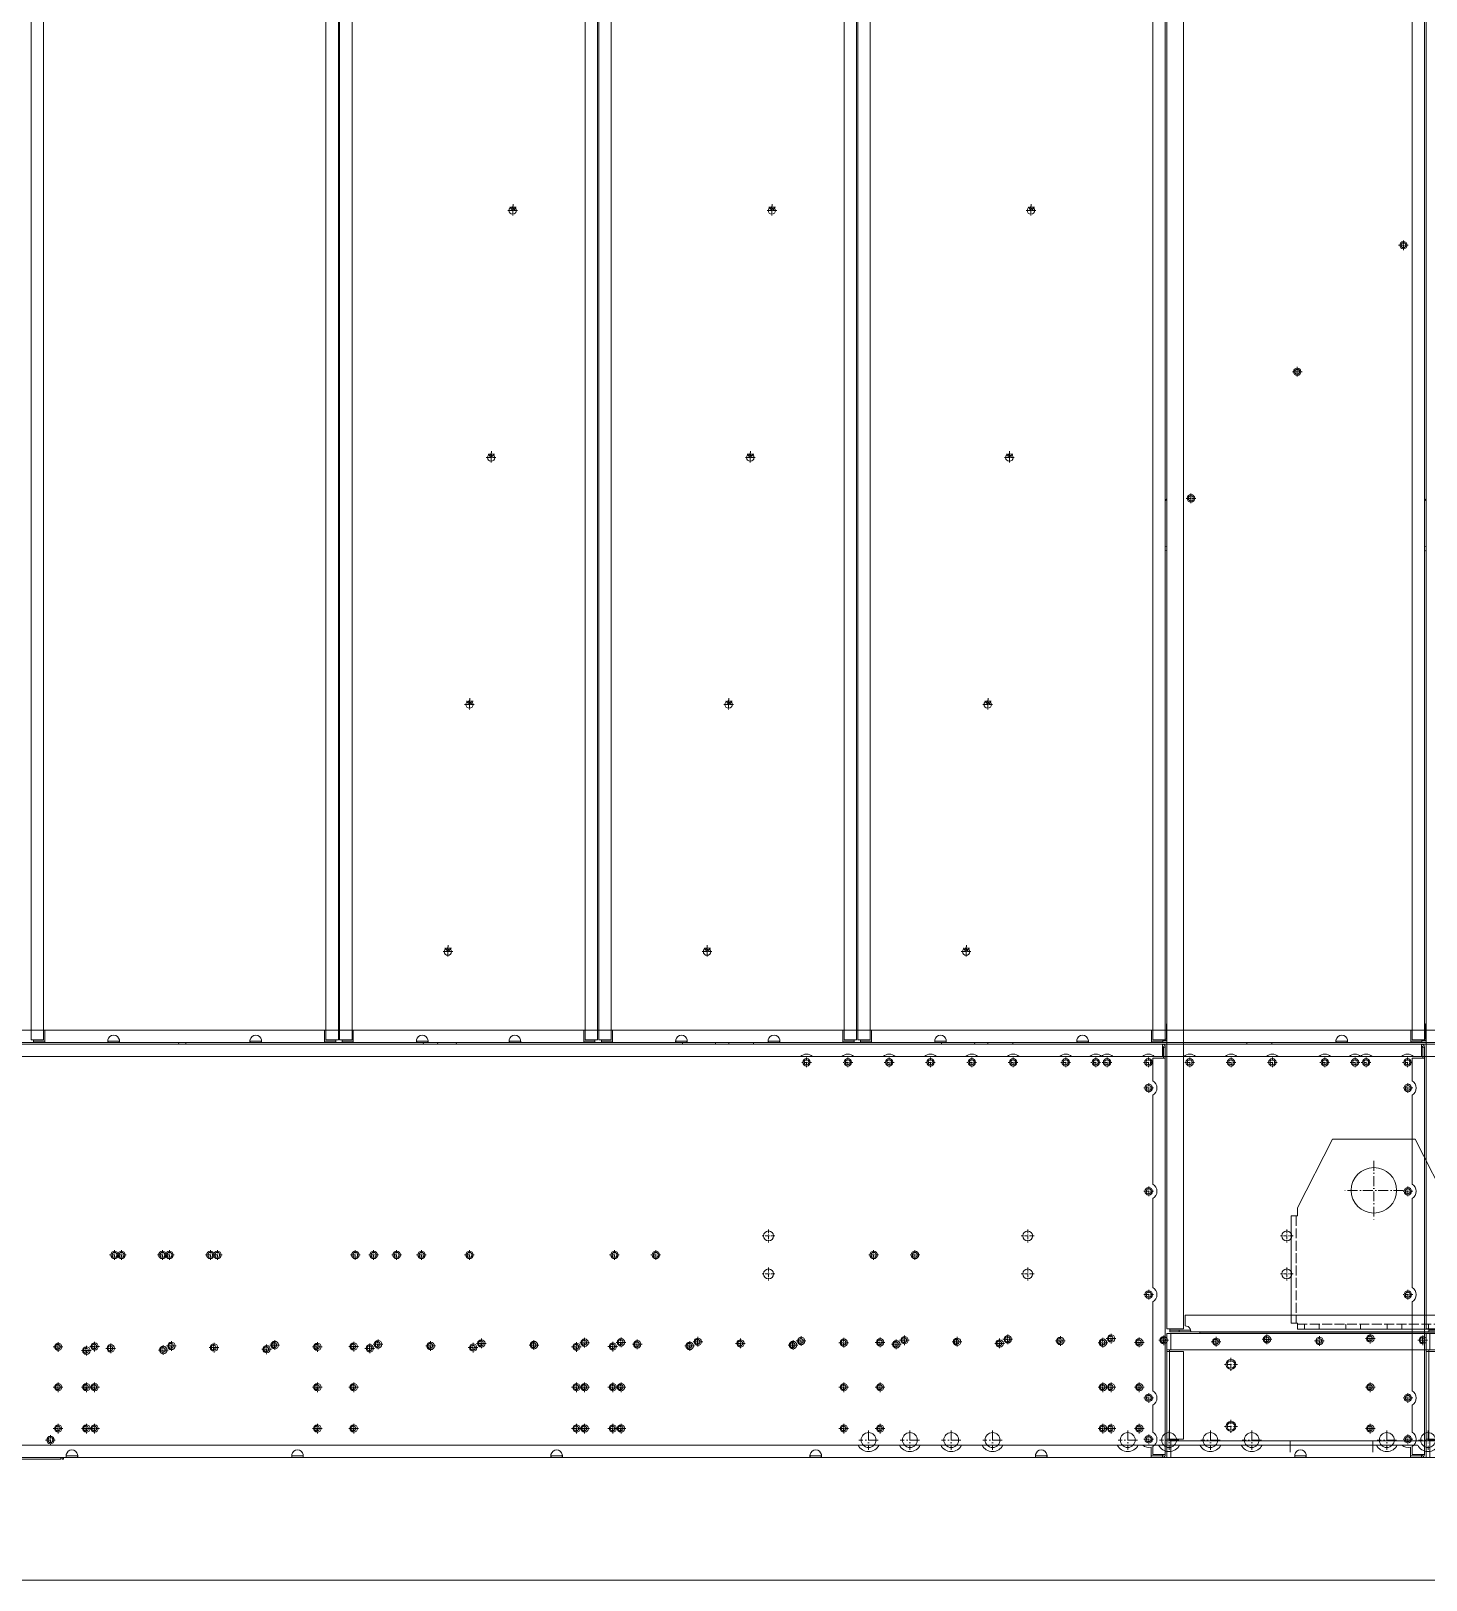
# Model space of a CAD drawing. Header units: millimetres. Extents: x -662849 to 32847, y -140377 to 24217.
# Drawn here: x -652721 to -651033, y -134650 to -132776 of the extents above; entities that cross this region are included whole.
import ezdxf

# ---------------------------------------------------------------- set-up
doc = ezdxf.new("R2010")
doc.units = ezdxf.units.MM
doc.linetypes.add('DASHDOT', pattern=[18.5, 12, -3, 0.5, -3])
doc.linetypes.add('DASHED', pattern=[15, 12, -3])

# ---------------------------------------------------------------- blocks, each defined once
blk = doc.blocks.new('457536')
at = {"color": 7, "lineweight": 5}
for p, q in [((114592.520962, 89152.297332), (114550.020962, 89069.297332)), ((114692.520962, 89152.297332), (114592.520962, 89152.297332)), ((114735.020962, 89069.297332), (114692.520962, 89152.297332)), ((114542.520962, 89059.297332), (114542.520962, 88929.797332)), ((114742.520962, 88929.797332), (114742.520962, 89059.297332)), ((114550.020962, 88922.297332), (114735.020962, 88922.297332))]:
    blk.add_line(p, q, dxfattribs=at)
at = {"color": 7, "linetype": 'DASHDOT', "lineweight": 5}
for p, q in [((114642.520962, 89126.047332), (114642.520962, 89054.547332)), ((114678.270962, 89090.297332), (114606.770962, 89090.297332))]:
    blk.add_line(p, q, dxfattribs=at)
at = {"color": 7, "lineweight": 5, "ltscale": 0.125}
for p, q in [((114550.020962, 89059.297332), (114550.020962, 89069.297332)), ((114735.020962, 89069.297332), (114735.020962, 89059.297332))]:
    blk.add_line(p, q, dxfattribs=at)
at = {"color": 7, "lineweight": 5, "ltscale": 0.09375}
for p, q in [((114542.520962, 89059.297332), (114550.020962, 89059.297332)), ((114742.520962, 89059.297332), (114735.020962, 89059.297332)), ((114550.020962, 88929.797332), (114542.520962, 88929.797332)), ((114550.020962, 88922.297332), (114550.020962, 88929.797332)), ((114735.020962, 88929.797332), (114742.520962, 88929.797332)), ((114735.020962, 88922.297332), (114735.020962, 88929.797332))]:
    blk.add_line(p, q, dxfattribs=at)
at = {"color": 7, "linetype": 'DASHED', "lineweight": 5}
for p, q in [((114548.520962, 89059.297332), (114548.520962, 88929.797332)), ((114736.520962, 88929.797332), (114736.520962, 89059.297332)), ((114550.020962, 88928.297332), (114735.020962, 88928.297332))]:
    blk.add_line(p, q, dxfattribs=at)
at = {"color": 7, "linetype": 'DASHED', "lineweight": 5, "ltscale": 0.075}
for p, q in [((114558.520962, 88928.297332), (114558.520962, 88922.297332)), ((114576.520962, 88928.297332), (114576.520962, 88922.297332)), ((114608.520962, 88928.297332), (114608.520962, 88922.297332)), ((114626.520962, 88928.297332), (114626.520962, 88922.297332)), ((114658.520962, 88928.297332), (114658.520962, 88922.297332)), ((114676.520962, 88928.297332), (114676.520962, 88922.297332)), ((114708.520962, 88928.297332), (114708.520962, 88922.297332)), ((114726.520962, 88928.297332), (114726.520962, 88922.297332))]:
    blk.add_line(p, q, dxfattribs=at)
at = {"color": 7, "lineweight": 5}
blk.add_circle((114642.520962, 89090.297332), 27.5, dxfattribs=at)
blk = doc.blocks.new('1')
at = {"color": 7, "lineweight": 20}
for p, q in [((15747.6, 10057.9), (15747.6, 13498.9)), ((15767.6, 13498.9), (15767.6, 10057.9)), ((13746.1, 13257.3), (13746.1, 10407.5)), ((13761.1, 10407.5), (13761.1, 13257.3)), ((14730.1, 13257.3), (14730.1, 10407.5)), ((14745.1, 10407.5), (14745.1, 13257.3)), ((14746.6, 13257.3), (14746.6, 10407.5)), ((14761.6, 10407.5), (14761.6, 13257.3)), ((15730.6, 13257.3), (15730.6, 10407.5)), ((15745.6, 10407.5), (15745.6, 13257.3)), ((15742.1, 10402.4), (12749.1, 10402.4)), ((14728.5, 10419.4), (13762.7, 10419.4)), ((13762.7, 10404.4), (13839.4, 10404.4)), ((13852.8, 10404.4), (14638.4, 10404.4)), ((14651.8, 10404.4), (14728.5, 10404.4)), ((15729, 10419.4), (14763.2, 10419.4)), ((14763.2, 10404.4), (14839.9, 10404.4)), ((14853.3, 10404.4), (15638.9, 10404.4)), ((15652.3, 10404.4), (15729, 10404.4)), ((15304.4, 10387.4), (12749.1, 10387.4)), ((15354.4, 10387.4), (15318.7, 10387.4)), ((15404.4, 10387.4), (15368.7, 10387.4)), ((15454.4, 10387.4), (15418.7, 10387.4)), ((15504.4, 10387.4), (15468.7, 10387.4)), ((15554.4, 10387.4), (15518.7, 10387.4)), ((15654.4, 10387.4), (15568.7, 10387.4)), ((15742.1, 10387.4), (15668.7, 10387.4)), ((15730.6, 10358.1), (15730.6, 10385.4)), ((15745.6, 9905.9), (15745.6, 10385.4)), ((15730.6, 10233.1), (15730.6, 10340.7)), ((15730.6, 10108.1), (15730.6, 10215.7)), ((15730.6, 9983.1), (15730.6, 10090.7)), ((15769.6, 10074.4), (16223.6, 10074.4)), ((18140.9, 10052.4), (15752.3, 10052.4)), ((16216.6, 10054.4), (15776.6, 10054.4)), ((16937.6, 10054), (15787.6, 10054)), ((15747.6, 10032.4), (18145.6, 10032.4)), ((15747.6, 9924.4), (15747.6, 10030.4)), ((15750.8, 10030.4), (15750.8, 9924.4)), ((15752.3, 10032.4), (18140.9, 10032.4)), ((15767.6, 9924.4), (15767.6, 10030.4)), ((15730.6, 9933.1), (15730.6, 9965.7)), ((15373.9, 9917.4), (13117.2, 9917.4)), ((15423.9, 9917.4), (15399.2, 9917.4)), ((15473.9, 9917.4), (15449.2, 9917.4)), ((15523.9, 9917.4), (15499.2, 9917.4)), ((15718.4, 9917.4), (15549.2, 9917.4)), ((15896.6, 9922.4), (15747.6, 9922.4)), ((18140.9, 9922.4), (15752.3, 9922.4)), ((17896.6, 9922.4), (15996.6, 9922.4)), ((13782.1, 9900.4), (12795.1, 9900.4)), ((13788.8, 9902.4), (12902.3, 9902.4)), ((14688.8, 9902.4), (13802.3, 9902.4)), ((15588.8, 9902.4), (14702.3, 9902.4)), ((15728.6, 9902.4), (15602.3, 9902.4)), ((18145.6, 9902.4), (15747.6, 9902.4)), ((15752.3, 9902.4), (18140.9, 9902.4))]:
    blk.add_line(p, q, dxfattribs=at)
at = {"color": 7, "linetype": 'DASHDOT', "lineweight": 20, "ltscale": 0.195}
for p, q in [((14960.3, 11414.9), (14952.5, 11414.9)), ((14959.9, 11411), (14952.1, 11411)), ((16037.7, 11369.1), (16029.9, 11369.1)), ((15909.1, 11215.9), (15901.3, 11215.9)), ((14934.1, 11116.1), (14926.3, 11116.1)), ((14933.8, 11112.1), (14926, 11112.1)), ((15780.6, 11062.7), (15772.8, 11062.7)), ((14908, 10817.2), (14900.2, 10817.2)), ((14903.7, 10817.1), (14903.7, 10809.3)), ((14904.1, 10821.1), (14904.1, 10813.3)), ((14907.6, 10813.2), (14899.8, 10813.2)), ((14881.5, 10514.4), (14873.7, 10514.4)), ((14881.8, 10518.4), (14874, 10518.4)), ((14877.6, 10518.3), (14877.6, 10510.5)), ((15179.6, 10046.2), (15179.6, 10038.4)), ((15304.6, 10047.2), (15304.6, 10039.4)), ((15429.6, 10048.2), (15429.6, 10040.4)), ((15554.6, 10049.1), (15554.6, 10041.3)), ((15683.5, 10046.2), (15675.7, 10046.2)), ((15679.6, 10050.1), (15679.6, 10042.3)), ((13812.6, 10035.5), (13812.6, 10027.7)), ((13905.6, 10036.2), (13905.6, 10028.4)), ((14030.6, 10037.2), (14030.6, 10029.4)), ((14155.6, 10038.2), (14155.6, 10030.4)), ((14280.6, 10039.1), (14280.6, 10031.3)), ((14405.6, 10040.1), (14405.6, 10032.3)), ((14449.6, 10040.5), (14449.6, 10032.7)), ((14542.6, 10041.2), (14542.6, 10033.4)), ((14667.6, 10042.2), (14667.6, 10034.4)), ((14796.5, 10039.3), (14788.7, 10039.3)), ((14792.6, 10043.2), (14792.6, 10035.4)), ((14917.6, 10044.1), (14917.6, 10036.3)), ((15046.5, 10041.2), (15038.7, 10041.2)), ((15042.6, 10045.1), (15042.6, 10037.3)), ((15090.5, 10041.6), (15082.7, 10041.6)), ((15086.6, 10045.5), (15086.6, 10037.7)), ((15183.5, 10042.3), (15175.7, 10042.3)), ((15308.5, 10043.3), (15300.7, 10043.3)), ((15433.5, 10044.3), (15425.7, 10044.3)), ((15558.5, 10045.2), (15550.7, 10045.2)), ((13812.6, 9991.3), (13812.6, 9983.5)), ((14405.6, 9991.3), (14405.6, 9983.5)), ((14449.6, 9991.3), (14449.6, 9983.5)), ((15042.6, 9991.3), (15042.6, 9983.5)), ((15086.6, 9991.3), (15086.6, 9983.5)), ((15679.6, 9991.3), (15679.6, 9983.5)), ((15046.5, 9987.4), (15038.7, 9987.4)), ((15090.5, 9987.4), (15082.7, 9987.4)), ((15683.5, 9987.4), (15675.7, 9987.4)), ((13812.6, 9941.3), (13812.6, 9933.5)), ((14405.6, 9941.3), (14405.6, 9933.5)), ((14449.6, 9941.3), (14449.6, 9933.5)), ((15046.5, 9937.4), (15038.7, 9937.4)), ((15042.6, 9941.3), (15042.6, 9933.5)), ((15090.5, 9937.4), (15082.7, 9937.4)), ((15086.6, 9941.3), (15086.6, 9933.5)), ((15683.5, 9937.4), (15675.7, 9937.4)), ((15679.6, 9941.3), (15679.6, 9933.5))]:
    blk.add_line(p, q, dxfattribs=at)
at = {"color": 7, "linetype": 'DASHDOT', "lineweight": 20, "ltscale": 0.292499}
for p, q in [((14956, 11416.8), (14956, 11405.1)), ((15905.3, 11221.7), (15905.3, 11210)), ((14929.9, 11118), (14929.9, 11106.3)), ((14877.6, 10520.2), (14877.6, 10508.5)), ((13861.4, 10147.4), (13849.7, 10147.4)), ((13919.4, 10147.4), (13907.7, 10147.4)), ((13977.4, 10147.4), (13965.7, 10147.4)), ((14166.4, 10147.4), (14154.7, 10147.4)), ((14224.4, 10147.4), (14212.7, 10147.4)), ((14282.4, 10147.4), (14270.7, 10147.4)), ((14771.4, 10147.4), (14759.7, 10147.4)), ((13818.9, 10031.6), (13807.2, 10031.6)), ((13911.9, 10032.3), (13900.2, 10032.3)), ((14036.9, 10033.3), (14025.2, 10033.3)), ((14161.9, 10034.3), (14150.2, 10034.3)), ((14286.9, 10035.3), (14275.2, 10035.3)), ((14411.9, 10036.2), (14400.2, 10036.2)), ((14455.9, 10036.6), (14444.2, 10036.6)), ((14548.9, 10037.3), (14537.2, 10037.3)), ((14673.9, 10038.3), (14662.2, 10038.3)), ((13818.9, 9987.4), (13807.2, 9987.4)), ((14411.9, 9987.4), (14400.2, 9987.4)), ((14455.9, 9987.4), (14444.2, 9987.4)), ((13818.9, 9937.4), (13807.2, 9937.4)), ((14411.9, 9937.4), (14400.2, 9937.4)), ((14455.9, 9937.4), (14444.2, 9937.4)), ((13775.4, 9923.4), (13763.7, 9923.4))]:
    blk.add_line(p, q, dxfattribs=at)
at = {"color": 7, "linetype": 'DASHDOT', "lineweight": 20, "ltscale": 0.194998}
for p, q in [((14956, 11414.9), (14956, 11407.1)), ((16033.8, 11373), (16033.8, 11365.2)), ((14929.9, 11116), (14929.9, 11108.2)), ((14930.2, 11120), (14930.2, 11112.2)), ((14284.5, 10035.2), (14276.7, 10035.2))]:
    blk.add_line(p, q, dxfattribs=at)
at = {"color": 7, "linetype": 'DASHDOT', "lineweight": 20, "ltscale": 0.195001}
for p, q in [((14956.4, 11418.8), (14956.4, 11411)), ((15905.2, 11219.8), (15905.2, 11212)), ((15776.7, 11066.6), (15776.7, 11058.8)), ((14877.9, 10522.3), (14877.9, 10514.5)), ((13816.5, 10031.6), (13808.7, 10031.6)), ((13909.5, 10032.3), (13901.7, 10032.3)), ((14034.5, 10033.3), (14026.7, 10033.3)), ((14159.5, 10034.3), (14151.7, 10034.3)), ((14409.5, 10036.2), (14401.7, 10036.2)), ((14453.5, 10036.6), (14445.7, 10036.6)), ((14546.5, 10037.3), (14538.7, 10037.3)), ((14671.5, 10038.3), (14663.7, 10038.3)), ((14921.5, 10040.2), (14913.7, 10040.2)), ((13816.5, 9987.4), (13808.7, 9987.4)), ((14409.5, 9987.4), (14401.7, 9987.4)), ((14453.5, 9987.4), (14445.7, 9987.4)), ((13816.5, 9937.4), (13808.7, 9937.4)), ((14409.5, 9937.4), (14401.7, 9937.4)), ((14453.5, 9937.4), (14445.7, 9937.4))]:
    blk.add_line(p, q, dxfattribs=at)
at = {"color": 7, "linetype": 'DASHDOT', "lineweight": 20, "ltscale": 0.2925}
for p, q in [((14961.9, 11411), (14950.2, 11411)), ((16039.6, 11369.1), (16027.9, 11369.1)), ((15911.1, 11215.9), (15899.4, 11215.9)), ((14935.7, 11112.1), (14924, 11112.1)), ((15782.5, 11062.7), (15770.8, 11062.7)), ((14903.7, 10819.1), (14903.7, 10807.4)), ((14909.6, 10813.3), (14897.9, 10813.3)), ((14883.4, 10514.4), (14871.7, 10514.4)), ((15311.6, 10386.2), (15311.6, 10374.5)), ((15361.6, 10386.2), (15361.6, 10374.5)), ((15411.6, 10386.2), (15411.6, 10374.5)), ((15461.6, 10386.2), (15461.6, 10374.5)), ((15511.6, 10386.2), (15511.6, 10374.5)), ((15561.6, 10386.2), (15561.6, 10374.5)), ((15661.6, 10386.2), (15661.6, 10374.5)), ((15317.4, 10380.4), (15305.7, 10380.4)), ((15367.4, 10380.4), (15355.7, 10380.4)), ((15417.4, 10380.4), (15405.7, 10380.4)), ((15467.4, 10380.4), (15455.7, 10380.4)), ((15517.4, 10380.4), (15505.7, 10380.4)), ((15567.4, 10380.4), (15555.7, 10380.4)), ((15667.4, 10380.4), (15655.7, 10380.4)), ((15731.4, 10349.4), (15719.7, 10349.4)), ((15725.6, 10355.2), (15725.6, 10343.5)), ((15731.4, 10224.4), (15719.7, 10224.4)), ((15725.6, 10230.2), (15725.6, 10218.5)), ((13855.6, 10153.2), (13855.6, 10141.5)), ((13913.6, 10153.2), (13913.6, 10141.5)), ((13971.6, 10153.2), (13971.6, 10141.5)), ((14160.6, 10153.2), (14160.6, 10141.5)), ((14218.6, 10153.2), (14218.6, 10141.5)), ((14276.6, 10153.2), (14276.6, 10141.5)), ((14765.6, 10153.2), (14765.6, 10141.5)), ((14821.4, 10147.4), (14809.7, 10147.4)), ((14815.6, 10153.2), (14815.6, 10141.5)), ((15725.6, 10105.2), (15725.6, 10093.5)), ((15731.4, 10099.4), (15719.7, 10099.4)), ((14918.1, 10046.1), (14918.1, 10034.4)), ((15043.1, 10047), (15043.1, 10035.3)), ((15087.1, 10047.4), (15087.1, 10035.7)), ((15180.1, 10048.1), (15180.1, 10036.4)), ((15305.1, 10049.1), (15305.1, 10037.4)), ((15430.1, 10050.1), (15430.1, 10038.4)), ((15555.1, 10051.1), (15555.1, 10039.4)), ((15685.9, 10046.2), (15674.2, 10046.2)), ((15680.1, 10052), (15680.1, 10040.3)), ((13813.1, 10037.4), (13813.1, 10025.7)), ((13906.1, 10038.1), (13906.1, 10026.4)), ((14031.1, 10039.1), (14031.1, 10027.4)), ((14156.1, 10040.1), (14156.1, 10028.4)), ((14281.1, 10041.1), (14281.1, 10029.4)), ((14406.1, 10042), (14406.1, 10030.3)), ((14450.1, 10042.4), (14450.1, 10030.7)), ((14543.1, 10043.1), (14543.1, 10031.4)), ((14668.1, 10044.1), (14668.1, 10032.4)), ((14798.9, 10039.3), (14787.2, 10039.3)), ((14793.1, 10045.1), (14793.1, 10033.4)), ((14923.9, 10040.3), (14912.2, 10040.3)), ((15048.9, 10041.2), (15037.2, 10041.2)), ((15092.9, 10041.6), (15081.2, 10041.6)), ((15185.9, 10042.3), (15174.2, 10042.3)), ((15310.9, 10043.3), (15299.2, 10043.3)), ((15435.9, 10044.3), (15424.2, 10044.3)), ((15560.9, 10045.3), (15549.2, 10045.3)), ((13813.1, 9993.2), (13813.1, 9981.5)), ((14406.1, 9993.2), (14406.1, 9981.5)), ((14450.1, 9993.2), (14450.1, 9981.5)), ((15043.1, 9993.2), (15043.1, 9981.5)), ((15087.1, 9993.2), (15087.1, 9981.5)), ((15680.1, 9993.2), (15680.1, 9981.5)), ((15048.9, 9987.4), (15037.2, 9987.4)), ((15092.9, 9987.4), (15081.2, 9987.4)), ((15685.9, 9987.4), (15674.2, 9987.4)), ((15731.4, 9974.4), (15719.7, 9974.4)), ((15725.6, 9980.2), (15725.6, 9968.5)), ((13813.1, 9943.2), (13813.1, 9931.5)), ((14406.1, 9943.2), (14406.1, 9931.5)), ((14450.1, 9943.2), (14450.1, 9931.5)), ((15048.9, 9937.4), (15037.2, 9937.4)), ((15043.1, 9943.2), (15043.1, 9931.5)), ((15092.9, 9937.4), (15081.2, 9937.4)), ((15087.1, 9943.2), (15087.1, 9931.5)), ((15685.9, 9937.4), (15674.2, 9937.4)), ((15680.1, 9943.2), (15680.1, 9931.5)), ((13769.6, 9929.2), (13769.6, 9917.5)), ((15731.4, 9924.4), (15719.7, 9924.4)), ((15725.6, 9930.2), (15725.6, 9918.5))]:
    blk.add_line(p, q, dxfattribs=at)
at = {"color": 7, "linetype": 'DASHDOT', "lineweight": 20, "ltscale": 0.292502}
for p, q in [((16033.8, 11374.9), (16033.8, 11363.2)), ((15776.7, 11068.5), (15776.7, 11056.8))]:
    blk.add_line(p, q, dxfattribs=at)
at = {"color": 7, "lineweight": 20, "ltscale": 0.077786}
blk.add_line((15747.6, 11062.3), (15745.6, 11059.9), dxfattribs=at)
at = {"color": 7, "lineweight": 20, "ltscale": 0.05349}
blk.add_line((15745.6, 11005), (15747.6, 11004.3), dxfattribs=at)
blk.add_line((15745.6, 11005), (15747.6, 11004.3), dxfattribs=at)
at = {"color": 7, "lineweight": 20, "ltscale": 0.039896}
blk.add_line((15747.1, 10999.1), (15745.6, 10999.7), dxfattribs=at)
at = {"color": 7, "lineweight": 20, "ltscale": 0.012708}
for p, q in [((15747.1, 10999.1), (15747.6, 10999.1)), ((15747.1, 10426.8), (15747.6, 10426.8)), ((15747.6, 10426.8), (15747.1, 10426.8))]:
    blk.add_line(p, q, dxfattribs=at)
at = {"color": 7, "lineweight": 20, "ltscale": 0.4625}
blk.add_line((15747.1, 10426.8), (15747.1, 10408.3), dxfattribs=at)
blk.add_line((15747.1, 10426.8), (15747.1, 10408.3), dxfattribs=at)
at = {"color": 7, "lineweight": 20, "ltscale": 0.0775}
for p, q in [((13746.1, 10407.5), (13749.2, 10407.5)), ((13762.7, 10404.4), (13762.7, 10407.5)), ((14728.5, 10404.4), (14728.5, 10407.5)), ((14745.1, 10407.5), (14742, 10407.5)), ((14746.6, 10407.5), (14749.7, 10407.5)), ((14763.2, 10404.4), (14763.2, 10407.5)), ((15729, 10404.4), (15729, 10407.5)), ((15745.6, 10407.5), (15742.5, 10407.5))]:
    blk.add_line(p, q, dxfattribs=at)
at = {"color": 7, "lineweight": 20, "ltscale": 0.0375}
for p, q in [((13749.2, 10406), (13749.2, 10407.5)), ((14742, 10406), (14742, 10407.5)), ((14749.7, 10406), (14749.7, 10407.5)), ((15742.5, 10406), (15742.5, 10407.5)), ((15743.6, 10398.9), (15742.1, 10398.9)), ((15751.1, 10056.4), (15751.1, 10057.9)), ((15750.8, 10030.4), (15752.3, 10030.4)), ((15742.1, 9904.4), (15742.1, 9905.9))]:
    blk.add_line(p, q, dxfattribs=at)
at = {"color": 7, "lineweight": 20, "ltscale": 0.2975}
for p, q in [((13749.2, 10407.5), (13761.1, 10407.5)), ((13762.7, 10419.4), (13762.7, 10407.5)), ((14728.5, 10407.5), (14728.5, 10419.4)), ((14730.1, 10407.5), (14742, 10407.5)), ((14749.7, 10407.5), (14761.6, 10407.5)), ((14763.2, 10419.4), (14763.2, 10407.5)), ((15729, 10407.5), (15729, 10419.4)), ((15730.6, 10407.5), (15742.5, 10407.5))]:
    blk.add_line(p, q, dxfattribs=at)
at = {"color": 7, "lineweight": 20, "ltscale": 0.3375}
for p, q in [((13762.7, 10406), (13749.2, 10406)), ((13749.2, 10404.4), (13762.7, 10404.4)), ((14742, 10406), (14728.5, 10406)), ((14728.5, 10404.4), (14742, 10404.4)), ((14763.2, 10406), (14749.7, 10406)), ((14749.7, 10404.4), (14763.2, 10404.4)), ((15742.5, 10406), (15729, 10406)), ((15729, 10404.4), (15742.5, 10404.4)), ((15743.6, 10385.4), (15743.6, 10398.9)), ((15745.6, 10398.9), (15745.6, 10385.4)), ((15728.6, 9904.4), (15742.1, 9904.4)), ((15742.1, 9902.4), (15728.6, 9902.4))]:
    blk.add_line(p, q, dxfattribs=at)
at = {"color": 7, "lineweight": 20, "ltscale": 0.04}
for p, q in [((13749.2, 10404.4), (13749.2, 10406)), ((13839.4, 10404.4), (13839.4, 10406)), ((13852.8, 10404.4), (13852.8, 10406)), ((14638.4, 10404.4), (14638.4, 10406)), ((14651.8, 10404.4), (14651.8, 10406)), ((14742, 10404.4), (14742, 10406)), ((14749.7, 10404.4), (14749.7, 10406)), ((14839.9, 10404.4), (14839.9, 10406)), ((14853.3, 10404.4), (14853.3, 10406)), ((15638.9, 10404.4), (15638.9, 10406)), ((15652.3, 10404.4), (15652.3, 10406)), ((15742.5, 10404.4), (15742.5, 10406)), ((15787.6, 10052.4), (15787.6, 10054))]:
    blk.add_line(p, q, dxfattribs=at)
at = {"color": 7, "lineweight": 20, "ltscale": 0.168029}
for p, q in [((13839.4, 10406), (13846.1, 10406)), ((13839.4, 10404.4), (13846.1, 10404.4)), ((13852.8, 10406), (13846.1, 10406)), ((13852.8, 10404.4), (13846.1, 10404.4)), ((14638.4, 10406), (14645.1, 10406)), ((14638.4, 10404.4), (14645.1, 10404.4)), ((14651.8, 10406), (14645.1, 10406)), ((14651.8, 10404.4), (14645.1, 10404.4)), ((14839.9, 10406), (14846.6, 10406)), ((14839.9, 10404.4), (14846.6, 10404.4)), ((14853.3, 10406), (14846.6, 10406)), ((14853.3, 10404.4), (14846.6, 10404.4)), ((15638.9, 10406), (15645.6, 10406)), ((15638.9, 10404.4), (15645.6, 10404.4)), ((15652.3, 10406), (15645.6, 10406)), ((15652.3, 10404.4), (15645.6, 10404.4))]:
    blk.add_line(p, q, dxfattribs=at)
at = {"color": 7, "lineweight": 20, "ltscale": 0.050191}
for p, q in [((13933.3, 10402.4), (13933.5, 10404.4)), ((13933.5, 10404.4), (13933.3, 10402.4)), ((14238.1, 10402.4), (14238.3, 10404.4)), ((14238.3, 10404.4), (14238.1, 10402.4)), ((14887.8, 10402.4), (14888, 10404.4))]:
    blk.add_line(p, q, dxfattribs=at)
at = {"color": 7, "lineweight": 20, "ltscale": 0.05019}
blk.add_line((14847.9, 10404.4), (14847.7, 10402.4), dxfattribs=at)
at = {"color": 7, "lineweight": 20, "ltscale": 0.05}
for p, q in [((15217.4, 10404.4), (15217.4, 10402.4)), ((15745.6, 10398.9), (15743.6, 10398.9)), ((15751.1, 10054.4), (15751.1, 10056.4)), ((15762.6, 10054.4), (15762.6, 10056.4)), ((15747.6, 10030.4), (15747.6, 10032.4)), ((15750.8, 10030.4), (15750.8, 10032.4)), ((15750.8, 10030.4), (15750.8, 10032.4)), ((15747.6, 9922.4), (15747.6, 9924.4)), ((15750.8, 9922.4), (15750.8, 9924.4)), ((15750.8, 9922.4), (15750.8, 9924.4)), ((13785.6, 9900.4), (13783.6, 9900.4)), ((13788.8, 9902.4), (13788.8, 9904.4)), ((13802.3, 9902.4), (13802.3, 9904.4)), ((14688.8, 9902.4), (14688.8, 9904.4)), ((14702.3, 9902.4), (14702.3, 9904.4)), ((15588.8, 9902.4), (15588.8, 9904.4)), ((15602.3, 9902.4), (15602.3, 9904.4)), ((15742.1, 9902.4), (15742.1, 9904.4))]:
    blk.add_line(p, q, dxfattribs=at)
at = {"color": 7, "lineweight": 20, "ltscale": 0.049942}
blk.add_line((15247.4, 10404.4), (15247.4, 10402.4), dxfattribs=at)
at = {"color": 7, "lineweight": 20, "ltscale": 0.049995}
blk.add_line((15247.4, 10404.4), (15247.4, 10402.4), dxfattribs=at)
at = {"color": 7, "lineweight": 20, "ltscale": 0.0875}
for p, q in [((15742.1, 10402.4), (15742.1, 10398.9)), ((15745.6, 10385.4), (15742.1, 10385.4)), ((15747.6, 10057.9), (15751.1, 10057.9)), ((15728.6, 9902.4), (15728.6, 9905.9)), ((15745.6, 9905.9), (15742.1, 9905.9))]:
    blk.add_line(p, q, dxfattribs=at)
at = {"color": 7, "lineweight": 20, "ltscale": 0.114792}
blk.add_line((15742.5, 10406.8), (15747.1, 10406.8), dxfattribs=at)
at = {"color": 7, "lineweight": 20, "ltscale": 0.114793}
blk.add_line((15747.1, 10404.8), (15742.5, 10404.8), dxfattribs=at)
at = {"color": 7, "lineweight": 20, "ltscale": 0.037293}
blk.add_line((15745.6, 10408.3), (15747.1, 10408.3), dxfattribs=at)
at = {"color": 7, "lineweight": 20, "ltscale": 0.037353}
blk.add_line((15747.1, 10408.3), (15745.6, 10408.3), dxfattribs=at)
at = {"color": 7, "lineweight": 20, "ltscale": 0.2875}
for p, q in [((15730.6, 10385.4), (15742.1, 10385.4)), ((15742.1, 10387.4), (15742.1, 10398.9)), ((15751.1, 10056.4), (15762.6, 10056.4)), ((15762.6, 10054.4), (15751.1, 10054.4)), ((15730.6, 9905.9), (15742.1, 9905.9))]:
    blk.add_line(p, q, dxfattribs=at)
at = {"color": 7, "linetype": 'DASHDOT', "lineweight": 20, "ltscale": 0.389999}
blk.add_line((15265.6, 10178.2), (15265.6, 10162.6), dxfattribs=at)
at = {"color": 7, "linetype": 'DASHDOT', "lineweight": 20, "ltscale": 0.390001}
for p, q in [((15273.4, 10170.4), (15257.8, 10170.4)), ((15273.4, 10124.4), (15257.8, 10124.4))]:
    blk.add_line(p, q, dxfattribs=at)
at = {"color": 7, "linetype": 'DASHDOT', "lineweight": 20, "ltscale": 0.39}
for p, q in [((15265.6, 10132.2), (15265.6, 10116.6)), ((15832.9, 10014.9), (15817.3, 10014.9)), ((15825.1, 10022.7), (15825.1, 10007.1)), ((15832.9, 9939.9), (15817.3, 9939.9)), ((15825.1, 9947.7), (15825.1, 9932.1))]:
    blk.add_line(p, q, dxfattribs=at)
at = {"color": 7, "lineweight": 20, "ltscale": 0.319497}
blk.add_line((15769.6, 10074.4), (15769.6, 10061.6), dxfattribs=at)
at = {"color": 7, "lineweight": 20, "ltscale": 0.1175}
for p, q in [((15752.3, 10052.4), (15747.6, 10052.4)), ((15752.3, 10052.4), (15752.3, 10047.7)), ((15747.6, 9924.4), (15752.3, 9924.4)), ((15752.3, 9902.4), (15752.3, 9907.1))]:
    blk.add_line(p, q, dxfattribs=at)
at = {"color": 7, "lineweight": 20, "ltscale": 0.16}
for p, q in [((15747.6, 10046), (15747.6, 10052.4)), ((15747.6, 9902.4), (15747.6, 9908.8))]:
    blk.add_line(p, q, dxfattribs=at)
at = {"color": 7, "lineweight": 20, "ltscale": 0.34}
for p, q in [((15747.6, 10046), (15747.6, 10032.4)), ((15747.6, 9922.4), (15747.6, 9908.8)), ((15896.6, 9908.8), (15896.6, 9922.4)), ((15996.6, 9922.4), (15996.6, 9908.8))]:
    blk.add_line(p, q, dxfattribs=at)
at = {"color": 7, "lineweight": 20, "ltscale": 0.4125}
blk.add_line((15767.6, 10057.9), (15751.1, 10057.9), dxfattribs=at)
at = {"color": 7, "lineweight": 20, "ltscale": 0.3825}
for p, q in [((15752.3, 10047.7), (15752.3, 10032.4)), ((15767.6, 10030.4), (15752.3, 10030.4)), ((15752.3, 9924.4), (15767.6, 9924.4)), ((15752.3, 9922.4), (15752.3, 9907.1))]:
    blk.add_line(p, q, dxfattribs=at)
at = {"color": 7, "lineweight": 20, "ltscale": 0.175}
for p, q in [((15762.6, 10056.4), (15769.6, 10056.4)), ((15762.6, 10054.4), (15769.6, 10054.4)), ((15776.6, 10054.4), (15769.6, 10054.4))]:
    blk.add_line(p, q, dxfattribs=at)
at = {"color": 7, "lineweight": 20, "ltscale": 0.164795}
blk.add_line((15776.2, 10056.4), (15769.6, 10056.4), dxfattribs=at)
at = {"color": 7, "lineweight": 20, "ltscale": 0.08}
for p, q in [((15747.6, 10030.4), (15750.8, 10030.4)), ((15750.8, 9924.4), (15747.6, 9924.4))]:
    blk.add_line(p, q, dxfattribs=at)
at = {"color": 7, "linetype": 'DASHDOT', "lineweight": 20}
for p, q in [((15386.6, 9935.1), (15386.6, 9911.7)), ((15436.6, 9935.1), (15436.6, 9911.7)), ((15486.6, 9935.1), (15486.6, 9911.7)), ((15536.6, 9935.1), (15536.6, 9911.7)), ((15398.3, 9923.4), (15374.9, 9923.4)), ((15448.3, 9923.4), (15424.9, 9923.4)), ((15498.3, 9923.4), (15474.9, 9923.4)), ((15548.3, 9923.4), (15524.9, 9923.4))]:
    blk.add_line(p, q, dxfattribs=at)
at = {"color": 7, "lineweight": 20, "ltscale": 0.224015}
blk.add_line((15728.6, 9914.9), (15728.6, 9905.9), dxfattribs=at)
at = {"color": 7, "lineweight": 20, "ltscale": 0.245994}
blk.add_line((15730.6, 9905.9), (15730.6, 9915.7), dxfattribs=at)
at = {"lineweight": 20}
for p, q in [((18145.6, 9902.4), (13245.6, 9902.4)), ((11045.6, 9754), (19245.6, 9754))]:
    blk.add_line(p, q, dxfattribs=at)
at = {"color": 7, "lineweight": 20, "ltscale": 0.049866}
blk.add_line((13782.1, 9902.4), (13782.1, 9900.4), dxfattribs=at)
at = {"color": 7, "lineweight": 20, "ltscale": 0.050015}
for p, q in [((13783.6, 9902.4), (13783.6, 9900.4)), ((13785.6, 9902.4), (13785.6, 9900.4))]:
    blk.add_line(p, q, dxfattribs=at)
at = {"color": 7, "lineweight": 20, "ltscale": 0.169248}
for p, q in [((13788.8, 9904.4), (13795.6, 9904.4)), ((13788.8, 9902.4), (13795.6, 9902.4)), ((13802.3, 9904.4), (13795.6, 9904.4)), ((13802.3, 9902.4), (13795.6, 9902.4)), ((14688.8, 9904.4), (14695.6, 9904.4)), ((14688.8, 9902.4), (14695.6, 9902.4)), ((14702.3, 9904.4), (14695.6, 9904.4)), ((14702.3, 9902.4), (14695.6, 9902.4)), ((15588.8, 9904.4), (15595.6, 9904.4)), ((15588.8, 9902.4), (15595.6, 9902.4)), ((15602.3, 9904.4), (15595.6, 9904.4)), ((15602.3, 9902.4), (15595.6, 9902.4))]:
    blk.add_line(p, q, dxfattribs=at)
at = {"color": 7, "lineweight": 20, "ltscale": 0.000478323}
blk.add_line((15757.1, 9902.4), (15757.1, 9902.4), dxfattribs=at)
at = {"color": 7, "lineweight": 20, "ltscale": 0.000571071}
blk.add_line((15857.9, 9902.4), (15857.9, 9902.4), dxfattribs=at)
at = {"color": 7, "lineweight": 20, "ltscale": 0.000337276}
blk.add_line((15872.3, 9902.4), (15872.4, 9902.4), dxfattribs=at)
at = {"color": 7, "lineweight": 20}
for centre, radius in [((14956, 11411), 4.5), ((16033.8, 11369.1), 4.5), ((16033.8, 11369.1), 3), ((15905.3, 11215.9), 4.5), ((15905.2, 11215.9), 3), ((14929.9, 11112.1), 4.5), ((15776.7, 11062.7), 4.5), ((15776.7, 11062.7), 3), ((14903.7, 10813.3), 4.5), ((14877.6, 10514.4), 4.5), ((15311.6, 10380.4), 4.5), ((15311.6, 10380.4), 3), ((15361.6, 10380.4), 4.5), ((15361.6, 10380.4), 3), ((15411.6, 10380.4), 4.5), ((15411.6, 10380.4), 3), ((15461.6, 10380.4), 4.5), ((15461.6, 10380.4), 3), ((15511.6, 10380.4), 4.5), ((15511.6, 10380.4), 3), ((15561.6, 10380.4), 4.5), ((15561.6, 10380.4), 3), ((15661.6, 10380.4), 4.5), ((15661.6, 10380.4), 3), ((15725.6, 10349.4), 4.5), ((15725.6, 10349.4), 3), ((15725.6, 10224.4), 4.5), ((15725.6, 10224.4), 3), ((15265.6, 10170.4), 6), ((13855.6, 10147.4), 4.5), ((13855.6, 10147.4), 3), ((13913.6, 10147.4), 4.5), ((13913.6, 10147.4), 3), ((13971.6, 10147.4), 4.5), ((13971.6, 10147.4), 3), ((14160.6, 10147.4), 4.5), ((14160.6, 10147.4), 3), ((14218.6, 10147.4), 4.5), ((14218.6, 10147.4), 3), ((14276.6, 10147.4), 4.5), ((14276.6, 10147.4), 3), ((14765.6, 10147.4), 4.5), ((14765.6, 10147.4), 3), ((14815.6, 10147.4), 4.5), ((14815.6, 10147.4), 3), ((15265.6, 10124.4), 6), ((15725.6, 10099.4), 4.5), ((15725.6, 10099.4), 3), ((15043.1, 10041.2), 4.5), ((15087.1, 10041.6), 4.5), ((15180.1, 10042.3), 4.5), ((15305.1, 10043.3), 4.5), ((15304.6, 10043.3), 3), ((15430.1, 10044.3), 4.5), ((15429.6, 10044.3), 3), ((15555.1, 10045.3), 4.5), ((15554.6, 10045.2), 3), ((15680.1, 10046.2), 4.5), ((15679.6, 10046.2), 3), ((13813.1, 10031.6), 4.5), ((13812.6, 10031.6), 3), ((13906.1, 10032.3), 4.5), ((13905.6, 10032.3), 3), ((14031.1, 10033.3), 4.5), ((14030.6, 10033.3), 3), ((14156.1, 10034.3), 4.5), ((14155.6, 10034.3), 3), ((14281.1, 10035.3), 4.5), ((14280.6, 10035.2), 3), ((14406.1, 10036.2), 4.5), ((14405.6, 10036.2), 3), ((14450.1, 10036.6), 4.5), ((14449.6, 10036.6), 3), ((14543.1, 10037.3), 4.5), ((14542.6, 10037.3), 3), ((14668.1, 10038.3), 4.5), ((14667.6, 10038.3), 3), ((14793.1, 10039.3), 4.5), ((14792.6, 10039.3), 3), ((14918.1, 10040.3), 4.5), ((14917.6, 10040.2), 3), ((15042.6, 10041.2), 3), ((15086.6, 10041.6), 3), ((15179.6, 10042.3), 3), ((15825.1, 10014.9), 6), ((15825.1, 10014.9), 4.5), ((13813.1, 9987.4), 4.5), ((13812.6, 9987.4), 3), ((14406.1, 9987.4), 4.5), ((14405.6, 9987.4), 3), ((14450.1, 9987.4), 4.5), ((14449.6, 9987.4), 3), ((15043.1, 9987.4), 4.5), ((15042.6, 9987.4), 3), ((15087.1, 9987.4), 4.5), ((15086.6, 9987.4), 3), ((15680.1, 9987.4), 4.5), ((15679.6, 9987.4), 3), ((15725.6, 9974.4), 4.5), ((15725.6, 9974.4), 3), ((13813.1, 9937.4), 4.5), ((13812.6, 9937.4), 3), ((14406.1, 9937.4), 4.5), ((14405.6, 9937.4), 3), ((14450.1, 9937.4), 4.5), ((14449.6, 9937.4), 3), ((15043.1, 9937.4), 4.5), ((15042.6, 9937.4), 3), ((15087.1, 9937.4), 4.5), ((15086.6, 9937.4), 3), ((15680.1, 9937.4), 4.5), ((15679.6, 9937.4), 3), ((15825.1, 9939.9), 6), ((15825.1, 9939.9), 4.5), ((13769.6, 9923.4), 4.5), ((13769.6, 9923.4), 3), ((15386.6, 9923.4), 9), ((15436.6, 9923.4), 9), ((15486.6, 9923.4), 9), ((15536.6, 9923.4), 9), ((15725.6, 9924.4), 4.5), ((15725.6, 9924.4), 3)]:
    blk.add_circle(centre, radius, dxfattribs=at)
for centre, radius, start, end in [((14956.4, 11414.9), 3, 186.3049, 343.766), ((14956, 11411), 3, 36.8103, 133.1897), ((14930.2, 11116.1), 3, 186.3049, 343.766), ((14929.9, 11112.1), 3, 36.8103, 133.1897), ((14904.1, 10817.2), 3, 186.3049, 343.766), ((14903.7, 10813.2), 3, 36.8103, 133.1897), ((14877.9, 10518.4), 3, 186.3049, 343.766), ((14877.6, 10514.4), 3, 36.8103, 133.1897), ((13855.2, 10405.7), 16.1, 173.4757, 179.6789), ((13846.1, 10406.3), 7, 9.8709, 170.1291), ((13836.9, 10405.7), 16.2, 0.3311, 6.523), ((14654.2, 10405.7), 16.2, 173.4769, 179.6689), ((14645.1, 10406.3), 7, 9.8709, 170.1291), ((14635.9, 10405.7), 16.2, 0.3311, 6.523), ((14855.7, 10405.7), 16.1, 173.4757, 179.6789), ((14846.6, 10406.3), 7, 9.8709, 170.1291), ((14837.4, 10405.7), 16.2, 0.3311, 6.523), ((15654.7, 10405.7), 16.2, 173.4769, 179.6689), ((15645.6, 10406.3), 7, 9.8709, 170.1291), ((15636.4, 10405.7), 16.2, 0.3311, 6.523), ((15742.1, 10398.9), 3.5, 0, 90), ((15747.1, 10408.3), 1.5, 270, 289.8069), ((15747.1, 10408.3), 3.5, 270, 278.3501), ((15311.6, 10380.4), 10, 44.427, 135.573), ((15361.6, 10380.4), 10, 44.427, 135.573), ((15411.6, 10380.4), 10, 44.427, 135.573), ((15461.6, 10380.4), 10, 44.427, 135.573), ((15511.6, 10380.4), 10, 44.427, 135.573), ((15561.6, 10380.4), 10, 44.427, 135.573), ((15661.6, 10380.4), 10, 44.427, 135.573), ((15742.1, 10398.9), 1.5, 0, 90), ((15725.6, 10349.4), 10, 300, 60), ((15725.6, 10224.4), 10, 300, 60), ((15725.6, 10099.4), 10, 300, 60), ((15769.6, 10054.6), 7, 27.9406, 90), ((15725.6, 9974.4), 10, 300, 60), ((15386.6, 9923.4), 14, 205.3769, 334.6231), ((15436.6, 9923.4), 14, 205.3769, 334.6231), ((15486.6, 9923.4), 14, 205.3769, 334.6231), ((15536.6, 9923.4), 14, 205.3769, 334.6231), ((15725.6, 9924.4), 10, 224.427, 287.4576), ((15725.6, 9924.4), 10, 300, 60), ((13786.1, 9905.9), 3.5, 270, 270.245), ((13795.6, 9904.4), 7, 12.3736, 167.6264), ((13783.8, 9903.4), 18.8, 0.553, 7.5903), ((13830.1, 9905.9), 3.5, 270, 270.245), ((14388.1, 9905.9), 3.5, 269.755, 270), ((14423.1, 9905.9), 3.5, 270, 270.245), ((14432.1, 9905.9), 3.5, 269.755, 270), ((14467.1, 9905.9), 3.5, 270, 270.245), ((14695.6, 9904.4), 7, 12.3736, 167.6264), ((15025.1, 9905.9), 3.5, 269.755, 270), ((15060.1, 9905.9), 3.5, 270, 270.245), ((15069.1, 9905.9), 3.5, 269.755, 270), ((15104.1, 9905.9), 3.5, 270, 270.245), ((15595.6, 9904.4), 7, 12.3736, 167.6264), ((15662.1, 9905.9), 3.5, 269.755, 270), ((15697.1, 9905.9), 3.5, 270, 270.245), ((15707.1, 9905.9), 3.5, 269.755, 270), ((15742.1, 9905.9), 1.5, 270, 0), ((15742.1, 9905.9), 3.5, 270, 0), ((15792.3, 9907.1), 4.7, 269.7272, 270), ((15794, 9908.8), 6.4, 269.7738, 270), ((15856.2, 9908.8), 6.4, 270, 270.2365)]:
    blk.add_arc(centre, radius, start, end, dxfattribs=at)
for points in [[(13839.1, 10406.4), (13839.1, 10406.2), (13839.1, 10406.1), (13839.2, 10406), (13839.3, 10406), (13839.4, 10406)], [(13853.1, 10406.4), (13853, 10406.2), (13853, 10406.1), (13853, 10406), (13852.9, 10406), (13852.8, 10406)], [(14638.1, 10406.4), (14638.1, 10406.2), (14638.1, 10406.1), (14638.2, 10406), (14638.3, 10406), (14638.4, 10406)], [(14652.1, 10406.4), (14652, 10406.2), (14652, 10406.1), (14652, 10406), (14651.9, 10406), (14651.8, 10406)], [(14839.6, 10406.4), (14839.6, 10406.2), (14839.6, 10406.1), (14839.7, 10406), (14839.8, 10406), (14839.9, 10406)], [(14853.6, 10406.4), (14853.5, 10406.2), (14853.5, 10406.1), (14853.5, 10406), (14853.4, 10406), (14853.3, 10406)], [(15638.6, 10406.4), (15638.6, 10406.2), (15638.6, 10406.1), (15638.7, 10406), (15638.8, 10406), (15638.9, 10406)], [(15652.6, 10406.4), (15652.5, 10406.2), (15652.5, 10406.1), (15652.5, 10406), (15652.4, 10406), (15652.3, 10406)], [(13788.6, 9903.6), (13788.6, 9904), (13788.6, 9904.4), (13788.6, 9904.9), (13788.7, 9905.4), (13788.7, 9905.9)], [(13788.6, 9904.6), (13788.6, 9904.5), (13788.7, 9904.5), (13788.7, 9904.4), (13788.7, 9904.4), (13788.8, 9904.4)], [(13802.5, 9904.6), (13802.5, 9904.5), (13802.5, 9904.5), (13802.4, 9904.4), (13802.4, 9904.4), (13802.3, 9904.4)], [(14688.6, 9903.6), (14688.6, 9904), (14688.6, 9904.4), (14688.6, 9904.9), (14688.7, 9905.4), (14688.7, 9905.9)], [(14688.6, 9904.6), (14688.6, 9904.5), (14688.7, 9904.5), (14688.7, 9904.4), (14688.7, 9904.4), (14688.8, 9904.4)], [(14702.5, 9904.6), (14702.5, 9904.5), (14702.5, 9904.5), (14702.4, 9904.4), (14702.4, 9904.4), (14702.3, 9904.4)], [(14702.4, 9905.9), (14702.5, 9905.4), (14702.5, 9904.9), (14702.6, 9904.4), (14702.6, 9904), (14702.6, 9903.6)], [(15588.6, 9903.6), (15588.6, 9904), (15588.6, 9904.4), (15588.6, 9904.9), (15588.7, 9905.4), (15588.7, 9905.9)], [(15588.6, 9904.6), (15588.6, 9904.5), (15588.7, 9904.5), (15588.7, 9904.4), (15588.7, 9904.4), (15588.8, 9904.4)], [(15602.5, 9904.6), (15602.5, 9904.5), (15602.5, 9904.5), (15602.4, 9904.4), (15602.4, 9904.4), (15602.3, 9904.4)], [(15602.4, 9905.9), (15602.5, 9905.4), (15602.5, 9904.9), (15602.6, 9904.4), (15602.6, 9904), (15602.6, 9903.6)]]:
    blk.add_open_spline(points, degree=5, dxfattribs=at)
for points, knots in [([(13839.1, 10405.8), (13839.1, 10405.4), (13839.1, 10405.1), (13839.1, 10404.8), (13839.2, 10404.6), (13839.3, 10404.4), (13839.3, 10404.4), (13839.3, 10404.4), (13839.4, 10404.4)], [0, 0, 0, 0, 0, 0, 3.570616, 3.570616, 3.570616, 4.974883, 4.974883, 4.974883, 4.974883, 4.974883, 4.974883]), ([(13853.1, 10405.8), (13853.1, 10405.4), (13853.1, 10405.1), (13853, 10404.8), (13853, 10404.6), (13852.9, 10404.4), (13852.9, 10404.4), (13852.8, 10404.4), (13852.8, 10404.4)], [0, 0, 0, 0, 0, 0, 3.570616, 3.570616, 3.570616, 4.974883, 4.974883, 4.974883, 4.974883, 4.974883, 4.974883]), ([(14638.1, 10405.8), (14638.1, 10405.4), (14638.1, 10405.1), (14638.1, 10404.8), (14638.2, 10404.6), (14638.3, 10404.4), (14638.3, 10404.4), (14638.3, 10404.4), (14638.4, 10404.4)], [0, 0, 0, 0, 0, 0, 3.570616, 3.570616, 3.570616, 4.974883, 4.974883, 4.974883, 4.974883, 4.974883, 4.974883]), ([(14652.1, 10405.8), (14652.1, 10405.4), (14652.1, 10405.1), (14652, 10404.8), (14652, 10404.6), (14651.9, 10404.4), (14651.9, 10404.4), (14651.8, 10404.4), (14651.8, 10404.4)], [0, 0, 0, 0, 0, 0, 3.570616, 3.570616, 3.570616, 4.974883, 4.974883, 4.974883, 4.974883, 4.974883, 4.974883]), ([(14839.6, 10405.8), (14839.6, 10405.4), (14839.6, 10405.1), (14839.6, 10404.8), (14839.7, 10404.6), (14839.8, 10404.4), (14839.8, 10404.4), (14839.8, 10404.4), (14839.9, 10404.4)], [0, 0, 0, 0, 0, 0, 3.570616, 3.570616, 3.570616, 4.974883, 4.974883, 4.974883, 4.974883, 4.974883, 4.974883]), ([(14853.6, 10405.8), (14853.6, 10405.4), (14853.6, 10405.1), (14853.5, 10404.8), (14853.5, 10404.6), (14853.4, 10404.4), (14853.4, 10404.4), (14853.3, 10404.4), (14853.3, 10404.4)], [0, 0, 0, 0, 0, 0, 3.570616, 3.570616, 3.570616, 4.974883, 4.974883, 4.974883, 4.974883, 4.974883, 4.974883]), ([(15638.6, 10405.8), (15638.6, 10405.4), (15638.6, 10405.1), (15638.6, 10404.8), (15638.7, 10404.6), (15638.8, 10404.4), (15638.8, 10404.4), (15638.8, 10404.4), (15638.9, 10404.4)], [0, 0, 0, 0, 0, 0, 3.570616, 3.570616, 3.570616, 4.974883, 4.974883, 4.974883, 4.974883, 4.974883, 4.974883]), ([(15652.6, 10405.8), (15652.6, 10405.4), (15652.6, 10405.1), (15652.5, 10404.8), (15652.5, 10404.6), (15652.4, 10404.4), (15652.4, 10404.4), (15652.3, 10404.4), (15652.3, 10404.4)], [0, 0, 0, 0, 0, 0, 3.570616, 3.570616, 3.570616, 4.974883, 4.974883, 4.974883, 4.974883, 4.974883, 4.974883]), ([(15775.8, 10057.9), (15775.9, 10057.4), (15776.1, 10056.9), (15776.2, 10056.3), (15776.4, 10055.5), (15776.5, 10054.9), (15776.5, 10054.6), (15776.6, 10054.5), (15776.6, 10054.4), (15776.6, 10054.4), (15776.6, 10054.4), (15776.6, 10054.4)], [0, 0, 0, 0, 0, 0, 5.019575, 5.019575, 5.019575, 8.671425, 8.671425, 8.671425, 8.70839, 8.70839, 8.70839, 8.70839, 8.70839, 8.70839]), ([(13788.6, 9903.6), (13788.6, 9903.2), (13788.6, 9902.9), (13788.6, 9902.7), (13788.7, 9902.5), (13788.8, 9902.4), (13788.8, 9902.4), (13788.8, 9902.4), (13788.8, 9902.4)], [0, 0, 0, 0, 0, 0, 3.902586, 3.902586, 3.902586, 4.80152, 4.80152, 4.80152, 4.80152, 4.80152, 4.80152]), ([(13802.6, 9903.6), (13802.6, 9903.2), (13802.6, 9902.9), (13802.5, 9902.7), (13802.5, 9902.5), (13802.4, 9902.4), (13802.4, 9902.4), (13802.4, 9902.4), (13802.3, 9902.4)], [0, 0, 0, 0, 0, 0, 3.902586, 3.902586, 3.902586, 4.80152, 4.80152, 4.80152, 4.80152, 4.80152, 4.80152]), ([(14688.6, 9903.6), (14688.6, 9903.2), (14688.6, 9902.9), (14688.6, 9902.7), (14688.7, 9902.5), (14688.8, 9902.4), (14688.8, 9902.4), (14688.8, 9902.4), (14688.8, 9902.4)], [0, 0, 0, 0, 0, 0, 3.902586, 3.902586, 3.902586, 4.80152, 4.80152, 4.80152, 4.80152, 4.80152, 4.80152]), ([(14702.6, 9903.6), (14702.6, 9903.2), (14702.6, 9902.9), (14702.5, 9902.7), (14702.5, 9902.5), (14702.4, 9902.4), (14702.4, 9902.4), (14702.4, 9902.4), (14702.3, 9902.4)], [0, 0, 0, 0, 0, 0, 3.902586, 3.902586, 3.902586, 4.80152, 4.80152, 4.80152, 4.80152, 4.80152, 4.80152]), ([(15588.6, 9903.6), (15588.6, 9903.2), (15588.6, 9902.9), (15588.6, 9902.7), (15588.7, 9902.5), (15588.8, 9902.4), (15588.8, 9902.4), (15588.8, 9902.4), (15588.8, 9902.4)], [0, 0, 0, 0, 0, 0, 3.902586, 3.902586, 3.902586, 4.80152, 4.80152, 4.80152, 4.80152, 4.80152, 4.80152]), ([(15602.6, 9903.6), (15602.6, 9903.2), (15602.6, 9902.9), (15602.5, 9902.7), (15602.5, 9902.5), (15602.4, 9902.4), (15602.4, 9902.4), (15602.4, 9902.4), (15602.3, 9902.4)], [0, 0, 0, 0, 0, 0, 3.902586, 3.902586, 3.902586, 4.80152, 4.80152, 4.80152, 4.80152, 4.80152, 4.80152])]:
    blk.add_open_spline(points, degree=5, knots=knots, dxfattribs=at)
at = {"color": 0, "lineweight": 20}
blk.add_blockref('457536', (-98644.5, -78864.8), dxfattribs=at)

msp = doc.modelspace()

# ---------------------------------------------------------------- block references
at = {"lineweight": 5}
for p in [(-667094.5, -144403.9), (-666780.9, -144403.9), (-666467.4, -144403.9)]:
    msp.add_blockref('1', p, dxfattribs=at)

doc.saveas('drawing.dxf')
